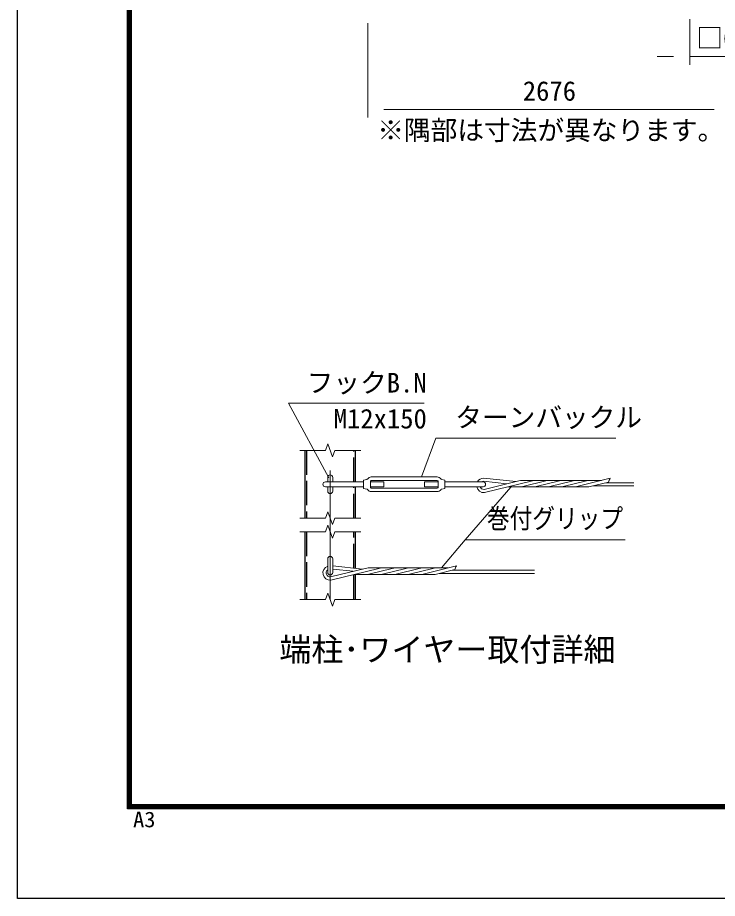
# Model space of a CAD drawing. Units: millimetres, scale not verified. Extents: x -12599 to 12601, y -8909 to 8911.
# Drawn here: x -12599 to -7438, y -8909 to -2415 of the extents above; entities that cross this region are included whole.
import ezdxf
from ezdxf.enums import TextEntityAlignment as Align

# ---------------------------------------------------------------- set-up
doc = ezdxf.new("R2010")
doc.units = ezdxf.units.MM
doc.header["$LTSCALE"] = 30
doc.linetypes.add('DASHED', pattern=[7.5, 6, -1.5])
doc.linetypes.add('USER1', pattern=[50.8, 31.75, -6.35, 6.35, -6.35])
for name, color, linetype, lineweight in [('0-0_D-BMK', 2, 'USER1', 13), ('0-1_D-STR1', 1, 'Continuous', 25), ('0-2_D-STR3', 3, 'Continuous', 13), ('0-4_D-STR-DIM', 7, 'Continuous', 13), ('0-7_D-STR-TXT', 7, 'Continuous', 13), ('0-8_D-TTL-TXT', 7, 'Continuous', 13), ('0-C_D-TTL', 7, 'Continuous', 25)]:
    doc.layers.add(name, color=color, linetype=linetype, lineweight=lineweight)
doc.styles.add('ＭＳ ゴシック', font='')
doc.styles.get('ＭＳ ゴシック').set_extended_font_data('MS Gothic')

msp = doc.modelspace()

# ---------------------------------------------------------------- linework, layer by layer
at = {"layer": '0-0_D-BMK'}
msp.add_line((-10293.33, -6705.93), (-10293.33, -5605.93), dxfattribs=at)
at = {"layer": '0-1_D-STR1'}
for p, q in [((-10480.83, -5605.93), (-10480.83, -6105.93)), ((-10105.83, -5837.93), (-10105.83, -5605.93)), ((-10105.83, -6105.93), (-10105.83, -5873.93)), ((-10480.83, -6205.93), (-10480.83, -6705.93)), ((-10105.83, -6475.23), (-10105.83, -6205.93)), ((-10105.83, -6705.93), (-10105.83, -6520.92))]:
    msp.add_line(p, q, dxfattribs=at)
at = {"layer": '0-1_D-STR1', "linetype": 'DASHED'}
for p, q in [((-10467.33, -5605.93), (-10467.33, -6105.93)), ((-10119.33, -5837.93), (-10119.33, -5605.93)), ((-10119.33, -6105.93), (-10119.33, -5873.93)), ((-10467.33, -6205.93), (-10467.33, -6705.93)), ((-10119.33, -6473.83), (-10119.33, -6205.93)), ((-10119.33, -6705.93), (-10119.33, -6521.27))]:
    msp.add_line(p, q, dxfattribs=at)
at = {"layer": '0-2_D-STR3'}
for p, q in [((-10329.33, -5837.93), (-10047.34, -5837.93)), ((-10311.33, -5804.93), (-10311.33, -5837.93)), ((-10275.33, -5804.93), (-10275.33, -5837.93)), ((-10047.34, -5825.93), (-10023.94, -5820.91)), ((-10047.34, -5885.93), (-10047.34, -5825.93)), ((-9996.34, -5878.43), (-9996.34, -5833.43)), ((-9996.34, -5837.93), (-9897.34, -5837.93)), ((-9990.34, -5801.93), (-9504.34, -5801.93)), ((-9990.34, -5827.43), (-9504.34, -5827.43)), ((-9597.34, -5873.93), (-9597.34, -5837.93)), ((-9597.34, -5837.93), (-9498.34, -5837.93)), ((-9498.34, -5878.43), (-9498.34, -5833.43)), ((-9447.34, -5837.93), (-9165.34, -5837.93)), ((-9162.75, -5833.86), (-8989.73, -5851.82)), ((-9162.11, -5809.8), (-8921.13, -5834.81)), ((-9158.56, -5893.68), (-8901.56, -5829.96)), ((-9154.83, -5917.48), (-8801.84, -5829.96)), ((-8292.58, -5827.31), (-8879.9, -5827.31)), ((-8873.89, -5872.55), (-8702.12, -5829.96)), ((-8774.17, -5872.55), (-8602.41, -5829.96)), ((-8674.45, -5872.55), (-8502.68, -5829.96)), ((-8574.73, -5872.55), (-8402.96, -5829.96)), ((-8475.01, -5872.55), (-8229.56, -5811.68)), ((-8375.3, -5872.55), (-8241.25, -5839.31)), ((-8259.88, -5843.93), (-8053.33, -5843.93)), ((-10329.33, -5873.93), (-10047.34, -5873.93)), ((-10311.33, -5873.93), (-10311.33, -5906.93)), ((-10275.33, -5873.93), (-10275.33, -5906.93)), ((-10047.34, -5885.93), (-10023.94, -5890.94)), ((-9990.34, -5884.43), (-9504.34, -5884.43)), ((-9990.34, -5909.93), (-9504.34, -5909.93)), ((-9597.34, -5873.93), (-9498.34, -5873.93)), ((-9447.34, -5885.93), (-9470.74, -5890.94)), ((-9447.34, -5873.93), (-9165.34, -5873.93)), ((-8394.14, -5875.19), (-8984.28, -5875.19)), ((-8356.67, -5867.93), (-8053.33, -5867.93)), ((-10311.33, -6404.93), (-10311.33, -6506.93)), ((-10275.33, -6404.93), (-10275.33, -6506.93)), ((-10292.19, -6539.41), (-10035.19, -6475.68)), ((-10288.46, -6563.21), (-9935.47, -6475.68)), ((-10275.33, -6457.64), (-10054.76, -6480.53)), ((-10275.33, -6481.77), (-10123.36, -6497.55)), ((-9426.21, -6473.04), (-10013.53, -6473.04)), ((-10007.52, -6518.27), (-9835.75, -6475.68)), ((-9907.8, -6518.27), (-9736.04, -6475.68)), ((-9808.08, -6518.27), (-9636.31, -6475.68)), ((-9708.36, -6518.27), (-9536.59, -6475.68)), ((-9608.64, -6518.27), (-9363.19, -6457.41)), ((-9508.92, -6518.27), (-9374.88, -6485.03)), ((-9393.51, -6489.66), (-8786.96, -6489.66)), ((-9527.77, -6520.92), (-10117.91, -6520.92)), ((-9490.29, -6513.66), (-8786.96, -6513.66))]:
    msp.add_line(p, q, dxfattribs=at)
for points in [[(-9996.34, -5873.93), (-9897.34, -5873.93), (-9897.34, -5837.93)], [(-9447.34, -5885.93), (-9447.34, -5825.93), (-9470.74, -5820.91)]]:
    msp.add_lwpolyline(points, dxfattribs=at)
for centre, radius, start, end in [((-10329.33, -5855.93), 18, 90, 270), ((-10293.33, -5804.93), 18, 0, 180), ((-10026.45, -5809.18), 12, 282.09925, 326.11888), ((-9990.34, -5833.43), 31.5, 90, 146.11888), ((-9990.34, -5833.43), 6, 90, 180), ((-9504.34, -5833.43), 31.5, 33.88112, 90), ((-9504.34, -5833.43), 6, 0, 90), ((-9468.23, -5809.18), 12, 213.88112, 257.90075), ((-9159.7, -5863.7), 54, 92.82496, 151.48944), ((-9159.7, -5863.7), 30, 95.82544, 120.77566), ((-9165.34, -5855.93), 18, 270, 90), ((-8879.9, -5917.31), 90, 90, 103.92636), ((-8780.18, -5917.31), 90, 90, 103.92636), ((-8680.46, -5917.31), 90, 90, 103.92636), ((-8580.74, -5917.31), 90, 90, 103.92636), ((-8481.02, -5917.31), 90, 90, 103.92636), ((-8381.31, -5917.31), 90, 90, 103.92636), ((-8431.36, -5742.54), 213.32, 333.02173, 341.08588), ((-10293.33, -5906.93), 18, 180, 0), ((-10026.45, -5902.68), 12, 33.88112, 77.90075), ((-9990.34, -5878.43), 31.5, 213.88112, 270), ((-9990.34, -5878.43), 6, 180, 270), ((-9504.34, -5878.43), 6, 270, 0), ((-9504.34, -5878.43), 31.5, 270, 326.11888), ((-9468.23, -5902.68), 12, 102.09925, 146.11888), ((-9159.7, -5863.7), 54, 191.63319, 275.17572), ((-9159.7, -5863.7), 30, 199.92759, 272.18972), ((-8895.55, -5785.19), 90, 270, 283.92645), ((-8795.83, -5785.19), 90, 270, 283.92645), ((-8696.11, -5785.19), 90, 270, 283.92645), ((-8596.39, -5785.19), 90, 270, 283.92645), ((-8496.67, -5785.19), 90, 270, 283.92645), ((-8396.96, -5785.19), 90, 270, 283.92645), ((-10293.33, -6404.93), 18, 0, 180), ((-10293.33, -6509.43), 54, 109.47138, 275.17572), ((-10293.33, -6509.43), 30, 126.87024, 272.18972), ((-10013.53, -6563.04), 90, 90, 103.92636), ((-9913.81, -6563.04), 90, 90, 103.92636), ((-9814.09, -6563.04), 90, 90, 103.92636), ((-9714.37, -6563.04), 90, 90, 103.92636), ((-9614.65, -6563.04), 90, 90, 103.92636), ((-9514.94, -6563.04), 90, 90, 103.92636), ((-9564.99, -6388.26), 213.32, 333.02173, 341.08588), ((-10293.33, -6506.93), 18, 180, 0), ((-10029.18, -6430.92), 90, 270, 283.92645), ((-9929.46, -6430.92), 90, 270, 283.92645), ((-9829.74, -6430.92), 90, 270, 283.92645), ((-9730.02, -6430.92), 90, 270, 283.92645), ((-9630.3, -6430.92), 90, 270, 283.92645), ((-9530.59, -6430.92), 90, 270, 283.92645)]:
    msp.add_arc(centre, radius, start, end, dxfattribs=at)
at = {"layer": '0-4_D-STR-DIM'}
for p, q in [((-10017.02, -2455.93), (-10017.02, -3151.28)), ((-7641.02, -2425.93), (-7641.02, -2762.45)), ((-7761.02, -2702.45), (-7881.02, -2702.45)), ((-7641.02, -2702.45), (-7041.02, -2702.45)), ((-9897.02, -3091.28), (-7461.02, -3091.28)), ((-10310.65, -5558.36), (-10327.96, -5605.93)), ((-10276.02, -5653.5), (-10310.65, -5558.36)), ((-10518.33, -5605.93), (-10327.96, -5605.93)), ((-10258.7, -5605.93), (-10276.02, -5653.5)), ((-10258.7, -5605.93), (-10068.33, -5605.93)), ((-10310.65, -6058.36), (-10327.96, -6105.93)), ((-10276.02, -6153.5), (-10310.65, -6058.36)), ((-10518.33, -6105.93), (-10327.96, -6105.93)), ((-10310.65, -6158.36), (-10327.96, -6205.93)), ((-10276.02, -6253.5), (-10310.65, -6158.36)), ((-10258.7, -6105.93), (-10276.02, -6153.5)), ((-10258.7, -6105.93), (-10068.33, -6105.93)), ((-10518.33, -6205.93), (-10327.96, -6205.93)), ((-10258.7, -6205.93), (-10276.02, -6253.5)), ((-10258.7, -6205.93), (-10068.33, -6205.93)), ((-10310.65, -6658.36), (-10327.96, -6705.93)), ((-10276.02, -6753.5), (-10310.65, -6658.36)), ((-10518.33, -6705.93), (-10327.96, -6705.93)), ((-10258.7, -6705.93), (-10276.02, -6753.5)), ((-10258.7, -6705.93), (-10068.33, -6705.93))]:
    msp.add_line(p, q, dxfattribs=at)
at = {"layer": '0-7_D-STR-TXT'}
msp.add_line((-9297.03, -6266.6), (-9473.68, -6471.52), dxfattribs=at)
for points in [[(-9599.78, -5258.21), (-10602.3, -5258.21), (-10302.73, -5807.99)], [(-8185.66, -5514.92), (-9515.59, -5514.92), (-9621.03, -5800.05)], [(-8118.62, -6266.6), (-9297.03, -6266.6), (-8960.92, -5876.71)]]:
    msp.add_lwpolyline(points, dxfattribs=at)
at = {"layer": '0-C_D-TTL', "color": 2}
msp.add_lwpolyline([(-12599.04, 8910.68), (12600.96, 8910.68), (12600.96, -8909.32), (-12599.04, -8909.32)], close=True, dxfattribs=at)
at = {"layer": '0-C_D-TTL'}
for points in [[(-11789.04, 8250.68), (11790.96, 8250.68), (11790.96, -8249.32), (-11789.04, -8249.32)], [(-11781.54, 8243.18), (11783.46, 8243.18), (11783.46, -8241.82), (-11781.54, -8241.82)], [(-11774.04, 8235.68), (11775.96, 8235.68), (11775.96, -8234.32), (-11774.04, -8234.32)], [(-11766.54, 8228.18), (11768.46, 8228.18), (11768.46, -8226.82), (-11766.54, -8226.82)], [(-11759.04, 8220.68), (11760.96, 8220.68), (11760.96, -8219.32), (-11759.04, -8219.32)]]:
    msp.add_lwpolyline(points, close=True, dxfattribs=at)

# ---------------------------------------------------------------- texts
at = {"layer": '0-4_D-STR-DIM', "style": 'ＭＳ ゴシック'}
for s, p in [('□600', (-7593.47, -2680.7)), ('2676', (-8873.19, -3071.04))]:
    msp.add_text(s, height=144.3, dxfattribs=at).set_placement(p, align=Align.BOTTOM_LEFT)
at = {"layer": '0-7_D-STR-TXT', "style": 'ＭＳ ゴシック'}
for s, p in [('※隅部は寸法が異なります。', (-9946.03, -3360.43)), ('フックB.N', (-10467.04, -5222.36)), ('M12x150', (-10267.83, -5487.43)), ('ターンバックル', (-9371.19, -5477.54))]:
    msp.add_text(s, height=144.3, dxfattribs=at).set_placement(p, align=Align.BOTTOM_LEFT)
at = {"layer": '0-7_D-STR-TXT', "style": 'ＭＳ ゴシック', "width": 0.85}
msp.add_text('巻付グリップ', height=144.3, dxfattribs=at).set_placement((-9137.4, -6223.14), align=Align.BOTTOM_LEFT)
at = {"layer": '0-8_D-TTL-TXT', "style": 'ＭＳ ゴシック'}
msp.add_text('端柱･ワイヤー取付詳細', height=173.1, dxfattribs=at).set_placement((-10668.77, -7212.79), align=Align.BOTTOM_LEFT)
at = {"layer": '0-C_D-TTL', "style": 'ＭＳ ゴシック', "width": 1.05}
msp.add_text('A3', height=115.5, dxfattribs=at).set_placement((-11747.3, -8419.75), align=Align.BOTTOM_LEFT)

doc.saveas('drawing.dxf')
